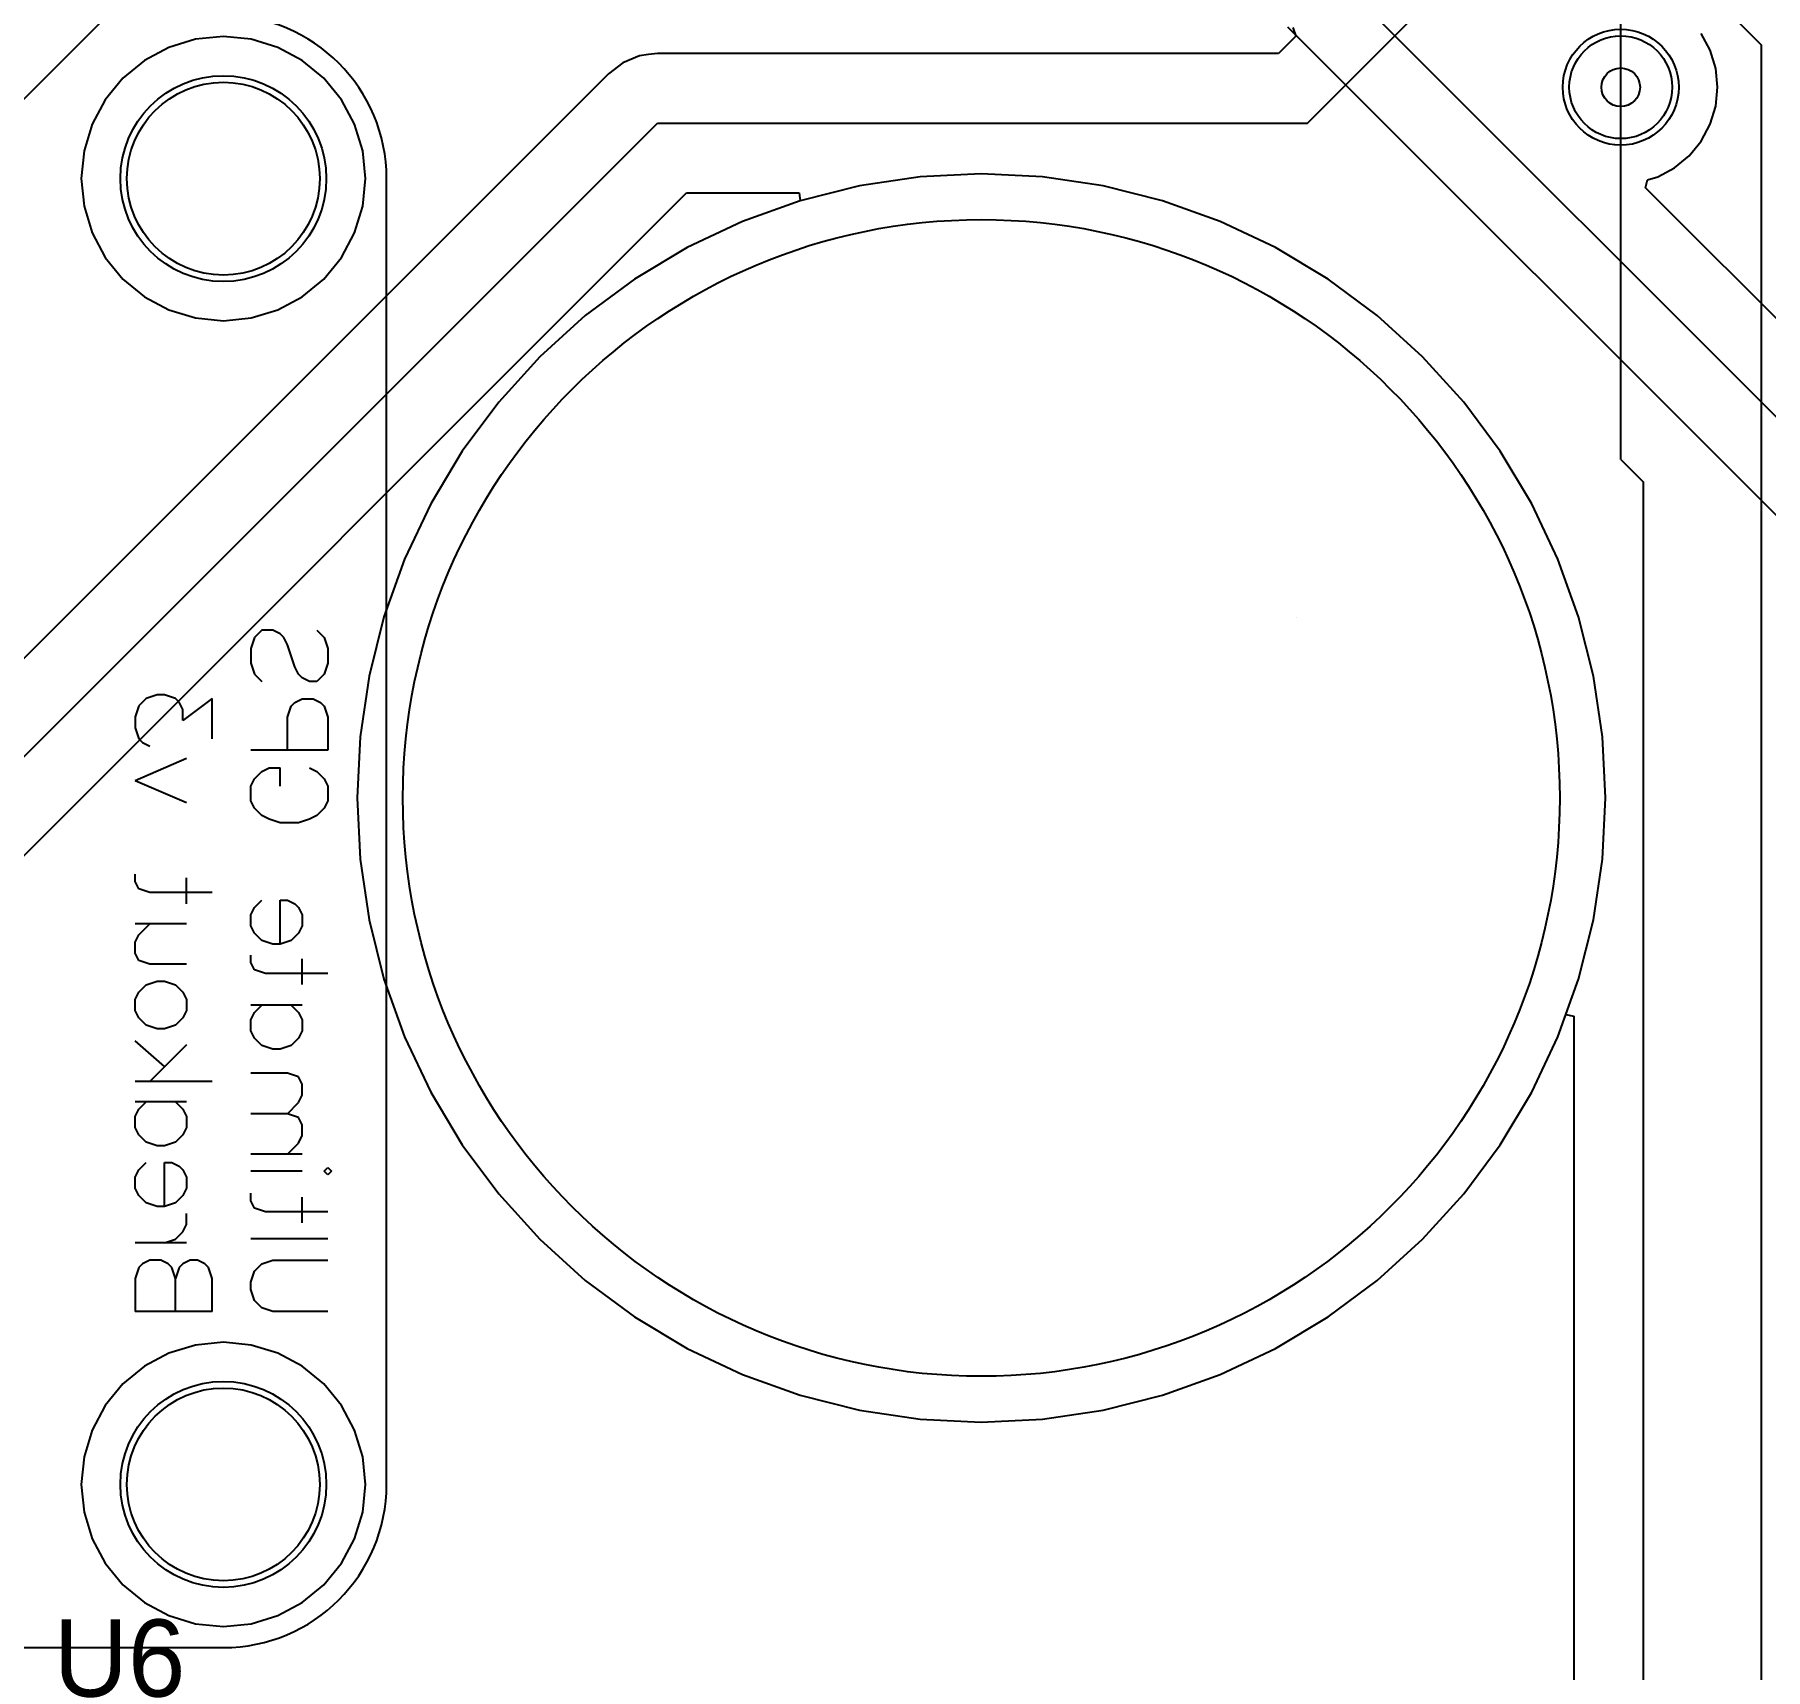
# Model space of a CAD drawing. Header units: millimetres. Extents: x 60.7 to 146.2, y 31.8 to 124.2.
# Drawn here: x 89.27 to 116.19, y 61.64 to 87.08 of the extents above; entities that cross this region are included whole.
import ezdxf

# ---------------------------------------------------------------- set-up
doc = ezdxf.new("R2010")
doc.units = ezdxf.units.MM
for name, color, linetype in [('BottomLayer', 5, 'Continuous'), ('BottomOverlay', 54, 'Continuous'), ('BottomSolder', 6, 'Continuous'), ('Mechanical7', 56, 'Continuous'), ('MultiLayer', 9, 'Continuous'), ('PadHoleLayer', 156, 'Continuous'), ('TopLayer', 1, 'Continuous'), ('TopOverlay', 2, 'Continuous'), ('TopSolder', 216, 'Continuous'), ('ViaHoleLayer', 16, 'Continuous')]:
    doc.layers.add(name, color=color, linetype=linetype)

msp = doc.modelspace()

# ---------------------------------------------------------------- linework, layer by layer
at = {"layer": 'BottomLayer'}
for p, q in [((113.98, 89.068), (116.129, 86.919)), ((87.757, 84.734), (91.034, 88.011)), ((109.068, 85.7), (111.049, 87.681)), ((91.771, 87.004), (91.356, 86.878)), ((92.202, 87.047), (91.771, 87.004)), ((92.633, 87.004), (92.202, 87.047)), ((93.048, 86.878), (92.633, 87.004)), ((108.889, 87.054), (108.618, 86.784)), ((108.841, 87.186), (108.889, 87.054)), ((91.356, 86.878), (90.974, 86.674)), ((93.43, 86.674), (93.048, 86.878)), ((98.678, 86.747), (98.416, 86.639)), ((98.818, 86.765), (98.678, 86.747)), ((98.958, 86.784), (98.818, 86.765)), ((108.618, 86.784), (98.958, 86.784)), ((116.129, 86.919), (116.129, 47.94)), ((98.192, 86.466), (85.593, 73.868)), ((90.974, 86.674), (90.639, 86.399)), ((93.765, 86.399), (93.43, 86.674)), ((98.416, 86.639), (98.192, 86.466)), ((90.639, 86.399), (90.364, 86.064)), ((94.04, 86.064), (93.765, 86.399)), ((113.944, 80.467), (113.944, 86.258)), ((90.364, 86.064), (90.16, 85.682)), ((94.244, 85.682), (94.04, 86.064)), ((86.36, 73.101), (98.958, 85.7)), ((90.16, 85.682), (90.034, 85.267)), ((94.37, 85.267), (94.244, 85.682)), ((98.958, 85.7), (109.068, 85.7)), ((90.034, 85.267), (89.991, 84.836)), ((94.413, 84.836), (94.37, 85.267)), ((89.991, 84.836), (90.034, 84.405)), ((94.37, 84.405), (94.413, 84.836)), ((87.444, 72.652), (99.408, 84.615)), ((99.408, 84.615), (101.16, 84.615)), ((101.16, 84.615), (101.176, 84.492)), ((90.034, 84.405), (90.16, 83.99)), ((94.244, 83.99), (94.37, 84.405)), ((101.176, 84.492), (100.278, 84.17)), ((100.278, 84.17), (99.417, 83.763)), ((90.16, 83.99), (90.364, 83.608)), ((94.04, 83.608), (94.244, 83.99)), ((99.417, 83.763), (98.599, 83.273)), ((90.364, 83.608), (90.639, 83.273)), ((93.765, 83.273), (94.04, 83.608)), ((90.639, 83.273), (90.974, 82.998)), ((93.43, 82.998), (93.765, 83.273)), ((98.599, 83.273), (97.834, 82.705)), ((90.974, 82.998), (91.356, 82.794)), ((93.048, 82.794), (93.43, 82.998)), ((91.356, 82.794), (91.771, 82.668)), ((92.633, 82.668), (93.048, 82.794)), ((97.834, 82.705), (97.128, 82.065)), ((91.771, 82.668), (92.202, 82.625)), ((92.202, 82.625), (92.633, 82.668)), ((97.128, 82.065), (96.488, 81.359)), ((96.488, 81.359), (95.92, 80.594)), ((95.92, 80.594), (95.43, 79.776)), ((113.944, 80.467), (114.3, 80.112)), ((114.3, 48.666), (114.3, 80.112)), ((95.43, 79.776), (95.022, 78.915)), ((95.022, 78.915), (94.701, 78.017)), ((94.701, 78.017), (94.47, 77.093)), ((94.47, 77.093), (94.33, 76.15)), ((94.33, 76.15), (94.283, 75.198)), ((94.283, 75.198), (94.33, 74.246)), ((94.33, 74.246), (94.47, 73.303)), ((94.47, 73.303), (94.701, 72.379)), ((94.701, 72.379), (95.022, 71.482)), ((112.967, 71.482), (113.091, 71.826)), ((113.091, 71.826), (113.216, 71.805)), ((113.216, 71.805), (113.216, 49.116)), ((95.022, 71.482), (95.43, 70.62)), ((112.56, 70.62), (112.967, 71.482)), ((95.43, 70.62), (95.92, 69.802)), ((112.07, 69.802), (112.56, 70.62)), ((95.92, 69.802), (96.488, 69.037)), ((111.502, 69.037), (112.07, 69.802)), ((96.488, 69.037), (97.128, 68.331)), ((110.862, 68.331), (111.502, 69.037)), ((97.128, 68.331), (97.834, 67.691)), ((110.156, 67.691), (110.862, 68.331)), ((97.834, 67.691), (98.599, 67.123)), ((109.39, 67.123), (110.156, 67.691)), ((98.599, 67.123), (99.417, 66.633)), ((108.573, 66.633), (109.39, 67.123)), ((91.356, 66.558), (90.974, 66.354)), ((91.771, 66.684), (91.356, 66.558)), ((92.202, 66.727), (91.771, 66.684)), ((92.633, 66.684), (92.202, 66.727)), ((93.048, 66.558), (92.633, 66.684)), ((93.43, 66.354), (93.048, 66.558)), ((99.417, 66.633), (100.278, 66.226)), ((107.711, 66.226), (108.573, 66.633)), ((90.974, 66.354), (90.639, 66.079)), ((93.765, 66.079), (93.43, 66.354)), ((90.639, 66.079), (90.364, 65.744)), ((94.04, 65.744), (93.765, 66.079)), ((100.278, 66.226), (101.176, 65.904)), ((106.814, 65.904), (107.711, 66.226)), ((90.364, 65.744), (90.16, 65.362)), ((94.244, 65.362), (94.04, 65.744)), ((101.176, 65.904), (102.1, 65.673)), ((105.889, 65.673), (106.814, 65.904)), ((102.1, 65.673), (103.043, 65.533)), ((103.043, 65.533), (103.995, 65.486)), ((103.995, 65.486), (104.947, 65.533)), ((104.947, 65.533), (105.889, 65.673)), ((90.16, 65.362), (90.034, 64.947)), ((94.37, 64.947), (94.244, 65.362)), ((90.034, 64.947), (89.991, 64.516)), ((94.413, 64.516), (94.37, 64.947)), ((89.991, 64.516), (90.034, 64.085)), ((94.37, 64.085), (94.413, 64.516)), ((90.034, 64.085), (90.16, 63.67)), ((94.244, 63.67), (94.37, 64.085)), ((90.16, 63.67), (90.364, 63.288)), ((94.04, 63.288), (94.244, 63.67)), ((90.364, 63.288), (90.639, 62.953)), ((93.765, 62.953), (94.04, 63.288)), ((90.639, 62.953), (90.974, 62.678)), ((93.43, 62.678), (93.765, 62.953)), ((90.974, 62.678), (91.356, 62.474)), ((93.048, 62.474), (93.43, 62.678)), ((91.356, 62.474), (91.771, 62.348)), ((91.771, 62.348), (92.202, 62.305)), ((92.202, 62.305), (92.633, 62.348)), ((92.633, 62.348), (93.048, 62.474))]:
    msp.add_line(p, q, dxfattribs=at)
for centre, radius in [((113.944, 86.258), 0.8), ((92.202, 84.836), 1.5), ((103.995, 75.198), 9), ((92.202, 64.516), 1.5)]:
    msp.add_circle(centre, radius, dxfattribs=at)
at = {"layer": 'BottomOverlay'}
for p, q in [((94.742, 64.516), (94.742, 84.836)), ((92.685, 77.695), (92.628, 77.524)), ((92.799, 77.809), (92.685, 77.695)), ((92.97, 77.809), (92.799, 77.809)), ((93.085, 77.752), (92.97, 77.809)), ((93.142, 77.695), (93.085, 77.752)), ((93.199, 77.581), (93.142, 77.695)), ((93.313, 77.238), (93.199, 77.581)), ((93.656, 77.809), (93.77, 77.695)), ((93.77, 77.695), (93.827, 77.524)), ((92.628, 77.524), (92.628, 77.295)), ((92.628, 77.295), (92.685, 77.124)), ((93.827, 77.295), (93.77, 77.124)), ((93.827, 77.524), (93.827, 77.295)), ((92.685, 77.124), (92.799, 77.01)), ((93.37, 77.124), (93.313, 77.238)), ((93.428, 77.067), (93.37, 77.124)), ((93.542, 77.01), (93.428, 77.067)), ((93.77, 77.124), (93.656, 77.01)), ((91.171, 76.804), (90.999, 76.747)), ((91.285, 76.804), (91.171, 76.804)), ((91.456, 76.747), (91.285, 76.804)), ((93.656, 77.01), (93.542, 77.01)), ((90.885, 76.633), (90.828, 76.461)), ((90.999, 76.747), (90.885, 76.633)), ((91.514, 76.69), (91.456, 76.747)), ((91.571, 76.575), (91.514, 76.69)), ((92.028, 76.747), (91.571, 76.404)), ((91.571, 76.404), (91.571, 76.575)), ((92.028, 76.118), (92.028, 76.747)), ((93.199, 76.455), (93.256, 76.627)), ((93.256, 76.627), (93.313, 76.684)), ((93.313, 76.684), (93.428, 76.741)), ((93.428, 76.741), (93.599, 76.741)), ((93.599, 76.741), (93.713, 76.684)), ((93.713, 76.684), (93.77, 76.627)), ((93.77, 76.627), (93.827, 76.455)), ((90.828, 76.461), (90.828, 76.29)), ((90.828, 76.29), (90.885, 76.118)), ((93.199, 75.941), (93.199, 76.455)), ((93.827, 76.455), (93.827, 75.941)), ((90.885, 76.118), (90.942, 76.061)), ((90.942, 76.061), (91.057, 76.004)), ((93.827, 75.941), (92.628, 75.941)), ((91.628, 75.81), (90.828, 75.467)), ((91.628, 75.124), (90.828, 75.467)), ((92.628, 75.381), (92.685, 75.496)), ((92.685, 75.496), (92.799, 75.61)), ((92.799, 75.61), (92.913, 75.667)), ((92.913, 75.667), (93.085, 75.667)), ((93.085, 75.381), (93.085, 75.667)), ((93.542, 75.667), (93.656, 75.61)), ((93.656, 75.61), (93.77, 75.496)), ((93.77, 75.496), (93.827, 75.381)), ((92.628, 75.153), (92.628, 75.381)), ((92.685, 75.039), (92.628, 75.153)), ((93.827, 75.153), (93.77, 75.039)), ((93.827, 75.381), (93.827, 75.153)), ((92.799, 74.924), (92.685, 75.039)), ((92.913, 74.867), (92.799, 74.924)), ((93.085, 74.81), (92.913, 74.867)), ((93.542, 74.867), (93.37, 74.81)), ((93.656, 74.924), (93.542, 74.867)), ((93.77, 75.039), (93.656, 74.924)), ((93.37, 74.81), (93.085, 74.81)), ((90.828, 73.896), (90.828, 74.01)), ((90.885, 73.782), (90.828, 73.896)), ((91.628, 73.553), (91.628, 73.953)), ((91.057, 73.725), (90.885, 73.782)), ((92.028, 73.725), (91.057, 73.725)), ((92.685, 73.496), (92.799, 73.61)), ((93.085, 72.925), (93.085, 73.61)), ((93.085, 73.61), (93.199, 73.61)), ((93.199, 73.61), (93.313, 73.553)), ((93.313, 73.553), (93.37, 73.496)), ((92.628, 73.382), (92.685, 73.496)), ((92.628, 73.21), (92.628, 73.382)), ((93.37, 73.496), (93.428, 73.382)), ((93.428, 73.382), (93.428, 73.21)), ((91.628, 73.239), (90.828, 73.239)), ((90.828, 72.953), (90.885, 73.068)), ((90.885, 73.068), (91.057, 73.239)), ((92.685, 73.096), (92.628, 73.21)), ((92.799, 72.982), (92.685, 73.096)), ((92.97, 72.925), (92.799, 72.982)), ((93.256, 72.982), (93.085, 72.925)), ((93.37, 73.096), (93.256, 72.982)), ((93.428, 73.21), (93.37, 73.096)), ((90.828, 72.782), (90.828, 72.953)), ((90.885, 72.668), (90.828, 72.782)), ((92.628, 72.639), (92.628, 72.753)), ((93.085, 72.925), (92.97, 72.925)), ((91.057, 72.611), (90.885, 72.668)), ((91.628, 72.611), (91.057, 72.611)), ((92.685, 72.525), (92.628, 72.639)), ((92.856, 72.468), (92.685, 72.525)), ((93.827, 72.468), (92.856, 72.468)), ((93.428, 72.296), (93.428, 72.696)), ((90.828, 72.062), (90.885, 72.176)), ((90.885, 72.176), (90.999, 72.291)), ((90.999, 72.291), (91.171, 72.348)), ((91.171, 72.348), (91.285, 72.348)), ((91.285, 72.348), (91.456, 72.291)), ((91.456, 72.291), (91.571, 72.176)), ((91.571, 72.176), (91.628, 72.062)), ((90.828, 71.891), (90.828, 72.062)), ((91.628, 72.062), (91.628, 71.891)), ((93.428, 71.976), (92.628, 71.976)), ((92.685, 71.862), (92.799, 71.976)), ((93.256, 71.976), (93.37, 71.862)), ((90.885, 71.776), (90.828, 71.891)), ((90.999, 71.662), (90.885, 71.776)), ((91.171, 71.605), (90.999, 71.662)), ((91.456, 71.662), (91.285, 71.605)), ((91.571, 71.776), (91.456, 71.662)), ((91.628, 71.891), (91.571, 71.776)), ((92.628, 71.748), (92.685, 71.862)), ((92.628, 71.576), (92.628, 71.748)), ((93.37, 71.862), (93.428, 71.748)), ((93.428, 71.748), (93.428, 71.576)), ((91.285, 71.017), (90.828, 71.417)), ((91.285, 71.605), (91.171, 71.605)), ((92.685, 71.462), (92.628, 71.576)), ((92.799, 71.348), (92.685, 71.462)), ((93.37, 71.462), (93.256, 71.348)), ((93.428, 71.576), (93.37, 71.462)), ((91.628, 71.359), (91.057, 70.788)), ((92.97, 71.291), (92.799, 71.348)), ((93.085, 71.291), (92.97, 71.291)), ((93.256, 71.348), (93.085, 71.291)), ((93.199, 70.914), (92.628, 70.914)), ((93.37, 70.857), (93.199, 70.914)), ((93.428, 70.742), (93.37, 70.857)), ((92.028, 70.788), (90.828, 70.788)), ((93.37, 70.457), (93.428, 70.571)), ((93.428, 70.571), (93.428, 70.742)), ((91.628, 70.468), (90.828, 70.468)), ((90.828, 70.24), (90.885, 70.354)), ((90.885, 70.354), (90.999, 70.468)), ((91.456, 70.468), (91.571, 70.354)), ((91.571, 70.354), (91.628, 70.24)), ((93.199, 70.285), (92.628, 70.285)), ((93.199, 70.285), (93.37, 70.457)), ((93.37, 70.228), (93.199, 70.285)), ((90.828, 70.068), (90.828, 70.24)), ((90.885, 69.954), (90.828, 70.068)), ((91.628, 70.068), (91.571, 69.954)), ((91.628, 70.24), (91.628, 70.068)), ((93.428, 70.114), (93.37, 70.228)), ((93.428, 69.943), (93.428, 70.114)), ((90.999, 69.84), (90.885, 69.954)), ((91.171, 69.783), (90.999, 69.84)), ((91.285, 69.783), (91.171, 69.783)), ((91.456, 69.84), (91.285, 69.783)), ((91.571, 69.954), (91.456, 69.84)), ((93.199, 69.657), (93.37, 69.828)), ((93.37, 69.828), (93.428, 69.943)), ((90.885, 69.411), (90.999, 69.525)), ((91.285, 68.84), (91.285, 69.525)), ((91.285, 69.525), (91.399, 69.525)), ((91.399, 69.525), (91.514, 69.468)), ((93.428, 69.657), (92.628, 69.657)), ((90.828, 69.297), (90.885, 69.411)), ((90.828, 69.126), (90.828, 69.297)), ((91.514, 69.468), (91.571, 69.411)), ((91.571, 69.411), (91.628, 69.297)), ((91.628, 69.297), (91.628, 69.126)), ((93.428, 69.388), (92.628, 69.388)), ((93.77, 69.388), (93.827, 69.446)), ((93.827, 69.331), (93.77, 69.388)), ((93.827, 69.446), (93.885, 69.388)), ((93.885, 69.388), (93.827, 69.331)), ((90.885, 69.011), (90.828, 69.126)), ((90.999, 68.897), (90.885, 69.011)), ((91.571, 69.011), (91.456, 68.897)), ((91.628, 69.126), (91.571, 69.011)), ((92.628, 68.931), (92.628, 69.046)), ((93.428, 68.589), (93.428, 68.988)), ((91.171, 68.84), (90.999, 68.897)), ((91.285, 68.84), (91.171, 68.84)), ((91.456, 68.897), (91.285, 68.84)), ((91.628, 68.56), (91.628, 68.731)), ((92.685, 68.817), (92.628, 68.931)), ((92.856, 68.76), (92.685, 68.817)), ((93.827, 68.76), (92.856, 68.76)), ((91.456, 68.331), (91.571, 68.446)), ((91.571, 68.446), (91.628, 68.56)), ((91.628, 68.274), (90.828, 68.274)), ((91.285, 68.274), (91.456, 68.331)), ((93.827, 68.337), (92.628, 68.337)), ((90.885, 67.892), (90.828, 67.72)), ((90.942, 67.949), (90.885, 67.892)), ((91.057, 68.006), (90.942, 67.949)), ((91.228, 68.006), (91.057, 68.006)), ((91.342, 67.949), (91.228, 68.006)), ((91.399, 67.892), (91.342, 67.949)), ((91.456, 67.72), (91.399, 67.892)), ((91.514, 67.892), (91.456, 67.72)), ((91.571, 67.949), (91.514, 67.892)), ((91.685, 68.006), (91.571, 67.949)), ((91.799, 68.006), (91.685, 68.006)), ((91.913, 67.949), (91.799, 68.006)), ((91.971, 67.892), (91.913, 67.949)), ((92.028, 67.72), (91.971, 67.892)), ((92.685, 67.834), (92.799, 67.949)), ((92.799, 67.949), (92.97, 68.006)), ((92.97, 68.006), (93.827, 68.006)), ((90.828, 67.72), (90.828, 67.206)), ((91.456, 67.206), (91.456, 67.72)), ((92.028, 67.206), (92.028, 67.72)), ((92.628, 67.663), (92.685, 67.834)), ((92.628, 67.549), (92.628, 67.663)), ((92.685, 67.377), (92.628, 67.549)), ((92.799, 67.263), (92.685, 67.377)), ((92.028, 67.206), (90.828, 67.206)), ((92.97, 67.206), (92.799, 67.263)), ((93.827, 67.206), (92.97, 67.206)), ((63.5, 61.976), (92.202, 61.976))]:
    msp.add_line(p, q, dxfattribs=at)
for centre, start, end in [((92.202, 84.836), 0, 90), ((92.202, 64.516), 270, 0)]:
    msp.add_arc(centre, 2.54, start, end, dxfattribs=at)
at = {"layer": 'BottomSolder'}
for centre, radius in [((113.944, 86.258), 0.902), ((92.202, 84.836), 1.602), ((103.995, 75.198), 9), ((92.202, 64.516), 1.602)]:
    msp.add_circle(centre, radius, dxfattribs=at)
at = {"layer": 'Mechanical7'}
msp.add_circle((103.995, 75.198), 9, dxfattribs=at)
at = {"layer": 'MultiLayer'}
msp.add_line((108.9, 78), (108.9, 78), dxfattribs=at)
for centre, radius in [((113.944, 86.258), 0.8), ((92.202, 84.836), 1.5), ((103.995, 75.198), 9), ((92.202, 64.516), 1.5)]:
    msp.add_circle(centre, radius, dxfattribs=at)
at = {"layer": 'PadHoleLayer'}
for centre, radius in [((92.202, 84.836), 1.5), ((103.995, 75.198), 9), ((92.202, 64.516), 1.5)]:
    msp.add_circle(centre, radius, dxfattribs=at)
at = {"layer": 'TopLayer'}
for p, q in [((113.944, 86.258), (113.944, 94.599)), ((108.9, 88.591), (117.938, 79.553)), ((91.771, 87.004), (91.356, 86.878)), ((92.202, 87.047), (91.771, 87.004)), ((92.633, 87.004), (92.202, 87.047)), ((93.048, 86.878), (92.633, 87.004)), ((108.76, 87.197), (116.434, 79.524)), ((115.337, 86.835), (115.198, 87.096)), ((91.356, 86.878), (90.974, 86.674)), ((93.43, 86.674), (93.048, 86.878)), ((115.423, 86.552), (115.337, 86.835)), ((90.974, 86.674), (90.639, 86.399)), ((93.765, 86.399), (93.43, 86.674)), ((115.452, 86.258), (115.423, 86.552)), ((90.639, 86.399), (90.364, 86.064)), ((94.04, 86.064), (93.765, 86.399)), ((115.423, 85.964), (115.452, 86.258)), ((90.364, 86.064), (90.16, 85.682)), ((94.244, 85.682), (94.04, 86.064)), ((115.337, 85.682), (115.423, 85.964)), ((90.16, 85.682), (90.034, 85.267)), ((94.37, 85.267), (94.244, 85.682)), ((115.198, 85.421), (115.337, 85.682)), ((115.01, 85.193), (115.198, 85.421)), ((90.034, 85.267), (89.991, 84.836)), ((94.413, 84.836), (94.37, 85.267)), ((114.782, 85.005), (115.01, 85.193)), ((89.991, 84.836), (90.034, 84.405)), ((94.37, 84.405), (94.413, 84.836)), ((103.043, 84.863), (102.1, 84.723)), ((103.995, 84.91), (103.043, 84.863)), ((104.947, 84.863), (103.995, 84.91)), ((105.889, 84.723), (104.947, 84.863)), ((114.361, 84.817), (114.521, 84.866)), ((114.521, 84.866), (114.782, 85.005)), ((102.1, 84.723), (101.176, 84.492)), ((106.814, 84.492), (105.889, 84.723)), ((114.33, 84.694), (114.361, 84.817)), ((117.967, 81.057), (114.33, 84.694)), ((90.034, 84.405), (90.16, 83.99)), ((94.244, 83.99), (94.37, 84.405)), ((101.176, 84.492), (100.278, 84.17)), ((107.711, 84.17), (106.814, 84.492)), ((100.278, 84.17), (99.417, 83.763)), ((108.573, 83.763), (107.711, 84.17)), ((90.16, 83.99), (90.364, 83.608)), ((94.04, 83.608), (94.244, 83.99)), ((99.417, 83.763), (98.599, 83.273)), ((109.39, 83.273), (108.573, 83.763)), ((90.364, 83.608), (90.639, 83.273)), ((93.765, 83.273), (94.04, 83.608)), ((90.639, 83.273), (90.974, 82.998)), ((93.43, 82.998), (93.765, 83.273)), ((98.599, 83.273), (97.834, 82.705)), ((110.156, 82.705), (109.39, 83.273)), ((90.974, 82.998), (91.356, 82.794)), ((93.048, 82.794), (93.43, 82.998)), ((91.356, 82.794), (91.771, 82.668)), ((92.633, 82.668), (93.048, 82.794)), ((97.834, 82.705), (97.128, 82.065)), ((110.862, 82.065), (110.156, 82.705)), ((91.771, 82.668), (92.202, 82.625)), ((92.202, 82.625), (92.633, 82.668)), ((97.128, 82.065), (96.488, 81.359)), ((111.502, 81.359), (110.862, 82.065)), ((96.488, 81.359), (95.92, 80.594)), ((112.07, 80.594), (111.502, 81.359)), ((95.92, 80.594), (95.43, 79.776)), ((112.56, 79.776), (112.07, 80.594)), ((95.43, 79.776), (95.022, 78.915)), ((112.967, 78.915), (112.56, 79.776)), ((95.022, 78.915), (94.701, 78.017)), ((113.288, 78.017), (112.967, 78.915)), ((94.701, 78.017), (94.47, 77.093)), ((113.52, 77.093), (113.288, 78.017)), ((94.47, 77.093), (94.33, 76.15)), ((113.66, 76.15), (113.52, 77.093)), ((94.33, 76.15), (94.283, 75.198)), ((113.707, 75.198), (113.66, 76.15)), ((94.283, 75.198), (94.33, 74.246)), ((113.66, 74.246), (113.707, 75.198)), ((94.33, 74.246), (94.47, 73.303)), ((113.52, 73.303), (113.66, 74.246)), ((94.47, 73.303), (94.701, 72.379)), ((113.288, 72.379), (113.52, 73.303)), ((94.701, 72.379), (95.022, 71.482)), ((112.967, 71.482), (113.288, 72.379)), ((95.022, 71.482), (95.43, 70.62)), ((112.56, 70.62), (112.967, 71.482)), ((95.43, 70.62), (95.92, 69.802)), ((112.07, 69.802), (112.56, 70.62)), ((95.92, 69.802), (96.488, 69.037)), ((111.502, 69.037), (112.07, 69.802)), ((96.488, 69.037), (97.128, 68.331)), ((110.862, 68.331), (111.502, 69.037)), ((97.128, 68.331), (97.834, 67.691)), ((110.156, 67.691), (110.862, 68.331)), ((97.834, 67.691), (98.599, 67.123)), ((109.39, 67.123), (110.156, 67.691)), ((98.599, 67.123), (99.417, 66.633)), ((108.573, 66.633), (109.39, 67.123)), ((91.356, 66.558), (90.974, 66.354)), ((91.771, 66.684), (91.356, 66.558)), ((92.202, 66.727), (91.771, 66.684)), ((92.633, 66.684), (92.202, 66.727)), ((93.048, 66.558), (92.633, 66.684)), ((93.43, 66.354), (93.048, 66.558)), ((99.417, 66.633), (100.278, 66.226)), ((107.711, 66.226), (108.573, 66.633)), ((90.974, 66.354), (90.639, 66.079)), ((93.765, 66.079), (93.43, 66.354)), ((90.639, 66.079), (90.364, 65.744)), ((94.04, 65.744), (93.765, 66.079)), ((100.278, 66.226), (101.176, 65.904)), ((106.814, 65.904), (107.711, 66.226)), ((90.364, 65.744), (90.16, 65.362)), ((94.244, 65.362), (94.04, 65.744)), ((101.176, 65.904), (102.1, 65.673)), ((105.889, 65.673), (106.814, 65.904)), ((102.1, 65.673), (103.043, 65.533)), ((103.043, 65.533), (103.995, 65.486)), ((103.995, 65.486), (104.947, 65.533)), ((104.947, 65.533), (105.889, 65.673)), ((90.16, 65.362), (90.034, 64.947)), ((94.37, 64.947), (94.244, 65.362)), ((90.034, 64.947), (89.991, 64.516)), ((94.413, 64.516), (94.37, 64.947)), ((89.991, 64.516), (90.034, 64.085)), ((94.37, 64.085), (94.413, 64.516)), ((90.034, 64.085), (90.16, 63.67)), ((94.244, 63.67), (94.37, 64.085)), ((90.16, 63.67), (90.364, 63.288)), ((94.04, 63.288), (94.244, 63.67)), ((90.364, 63.288), (90.639, 62.953)), ((93.765, 62.953), (94.04, 63.288)), ((90.639, 62.953), (90.974, 62.678)), ((93.43, 62.678), (93.765, 62.953)), ((90.974, 62.678), (91.356, 62.474)), ((93.048, 62.474), (93.43, 62.678)), ((91.356, 62.474), (91.771, 62.348)), ((91.771, 62.348), (92.202, 62.305)), ((92.202, 62.305), (92.633, 62.348)), ((92.633, 62.348), (93.048, 62.474))]:
    msp.add_line(p, q, dxfattribs=at)
for centre, radius in [((113.944, 86.258), 0.8), ((92.202, 84.836), 1.5), ((103.995, 75.198), 9), ((92.202, 64.516), 1.5)]:
    msp.add_circle(centre, radius, dxfattribs=at)
at = {"layer": 'TopSolder'}
for centre, radius in [((113.944, 86.258), 0.902), ((92.202, 84.836), 1.602), ((103.995, 75.198), 9), ((92.202, 64.516), 1.602)]:
    msp.add_circle(centre, radius, dxfattribs=at)
at = {"layer": 'ViaHoleLayer'}
msp.add_circle((113.944, 86.258), 0.3, dxfattribs=at)

# ---------------------------------------------------------------- texts
at = {"layer": 'TopOverlay'}
msp.add_text('U6', height=1.2, dxfattribs=at).set_placement((89.56, 61.214))

doc.saveas('drawing.dxf')
